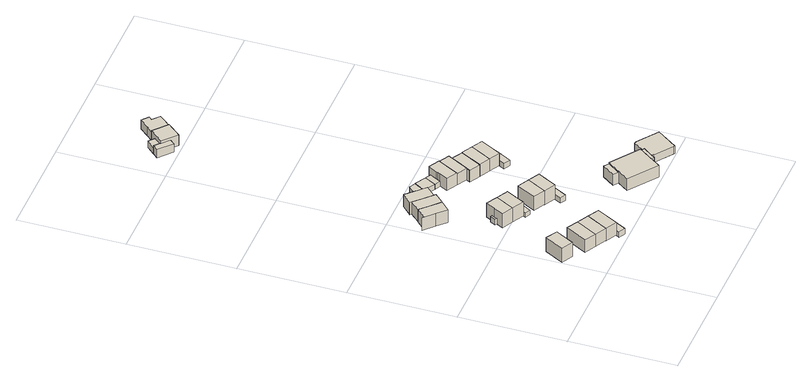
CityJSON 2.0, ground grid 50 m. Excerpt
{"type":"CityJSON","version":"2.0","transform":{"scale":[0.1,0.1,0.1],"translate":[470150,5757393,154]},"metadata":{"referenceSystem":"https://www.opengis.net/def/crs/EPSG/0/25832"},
"CityObjects":{
"building1":{"type":"Building","attributes":{"Gemeindeschluessel":"05711000","BezugspunktDach":"2000","function":"31001_1010","measuredHeight":9.38},"address":[{"country":"Germany","locality":"Bielefeld","thoroughfareNumber":"8","thoroughfareName":"Nordkampweg"}],"geometry":[{"type":"Solid","lod":"1","boundaries":[[[[0,1,2,3]],[[4,5,6,7]],[[4,7,3,2]],[[5,4,2,1]],[[6,5,1,0]],[[7,6,0,3]]]]}]},
"building2":{"type":"Building","attributes":{"Gemeindeschluessel":"05711000","BezugspunktDach":"2000","function":"31001_1010","measuredHeight":7.6},"address":[{"country":"Germany","locality":"Bielefeld","thoroughfareNumber":"6b","thoroughfareName":"Nordkampweg"}],"geometry":[{"type":"Solid","lod":"1","boundaries":[[[[8,9,10,11]],[[12,13,14,15]],[[12,15,11,10]],[[13,12,10,9]],[[14,13,9,8]],[[15,14,8,11]]]]}]},
"building3":{"type":"Building","attributes":{"Gemeindeschluessel":"05711000","BezugspunktDach":"2000","function":"31001_1010","measuredHeight":7.55},"address":[{"country":"Germany","locality":"Bielefeld","thoroughfareNumber":"6a","thoroughfareName":"Nordkampweg"}],"geometry":[{"type":"Solid","lod":"1","boundaries":[[[[11,10,16,17]],[[18,19,20,21]],[[18,21,17,16]],[[19,18,16,10]],[[20,19,10,11]],[[21,20,11,17]]]]}]},
"building4":{"type":"Building","attributes":{"Gemeindeschluessel":"05711000","BezugspunktDach":"2000","function":"31001_1010","measuredHeight":7.59},"address":[{"country":"Germany","locality":"Bielefeld","thoroughfareNumber":"6","thoroughfareName":"Nordkampweg"}],"geometry":[{"type":"Solid","lod":"1","boundaries":[[[[22,23,17,24,16,25,26]],[[27,28,29,30,31,32,33]],[[27,33,26,25]],[[28,27,25,16]],[[29,28,16,24]],[[30,29,24,17]],[[31,30,17,23]],[[32,31,23,22]],[[33,32,22,26]]]]}]},
"building5":{"type":"Building","attributes":{"Gemeindeschluessel":"05711000","BezugspunktDach":"2000","function":"31001_2460","measuredHeight":2.92},"address":[{"country":"Germany","locality":"Bielefeld","thoroughfareNumber":"6","thoroughfareName":"Nordkampweg"}],"geometry":[{"type":"Solid","lod":"1","boundaries":[[[[34,35,36,37,38]],[[39,40,41,42,43]],[[39,43,38,37]],[[40,39,37,36]],[[41,40,36,35]],[[42,41,35,34]],[[43,42,34,38]]]]}]},
"building6":{"type":"Building","attributes":{"Gemeindeschluessel":"05711000","BezugspunktDach":"2000","function":"31001_1010","measuredHeight":7.66},"address":[{"country":"Germany","locality":"Bielefeld","thoroughfareNumber":"419","thoroughfareName":"Osningstraße"}],"geometry":[{"type":"Solid","lod":"1","boundaries":[[[[44,45,46,47,48,49,50,51]],[[52,53,54,55,56,57,58,59]],[[52,59,51,50]],[[53,52,50,49]],[[54,53,49,48]],[[55,54,48,47]],[[56,55,47,46]],[[57,56,46,45]],[[58,57,45,44]],[[59,58,44,51]]]]}]},
"building7":{"type":"Building","attributes":{"Gemeindeschluessel":"05711000","function":"31001_1010"},"address":[{"country":"Germany","locality":"Bielefeld","thoroughfareNumber":"4a","thoroughfareName":"Nordkampweg"}],"children":["building7-1","building7-2"]},
"building7-1":{"type":"BuildingPart","attributes":{"BezugspunktDach":"2000","measuredHeight":9.32},"parents":["building7"],"geometry":[{"type":"Solid","lod":"1","boundaries":[[[[60,61,62,63,64,65]],[[66,67,68,69,70,71]],[[66,71,65,64]],[[67,66,64,63]],[[68,67,63,62]],[[69,68,62,61]],[[70,69,61,60]],[[71,70,60,65]]]]}]},
"building7-2":{"type":"BuildingPart","attributes":{"BezugspunktDach":"2000","measuredHeight":2.96},"address":[{"country":"Germany","locality":"Bielefeld","thoroughfareNumber":"4a","thoroughfareName":"Nordkampweg"}],"parents":["building7"],"geometry":[{"type":"Solid","lod":"1","boundaries":[[[[72,73,74,75]],[[76,77,78,79]],[[76,79,75,74]],[[77,76,74,73]],[[78,77,73,72]],[[79,78,72,75]]]]}]},
"building8":{"type":"Building","attributes":{"Gemeindeschluessel":"05711000","BezugspunktDach":"2000","function":"31001_1010","measuredHeight":7.61},"address":[{"country":"Germany","locality":"Bielefeld","thoroughfareNumber":"417","thoroughfareName":"Osningstraße"}],"geometry":[{"type":"Solid","lod":"1","boundaries":[[[[80,81,82,83,44,51,50,84]],[[85,86,87,88,89,90,91,92]],[[85,92,84,50]],[[86,85,50,51]],[[87,86,51,44]],[[88,87,44,83]],[[89,88,83,82]],[[90,89,82,81]],[[91,90,81,80]],[[92,91,80,84]]]]}]},
"building9":{"type":"Building","attributes":{"Gemeindeschluessel":"05711000","BezugspunktDach":"2000","function":"31001_1010","measuredHeight":9.32},"address":[{"country":"Germany","locality":"Bielefeld","thoroughfareNumber":"4","thoroughfareName":"Nordkampweg"}],"geometry":[{"type":"Solid","lod":"1","boundaries":[[[[93,94,60,65,64,95,96]],[[97,66,71,70,98,99,100]],[[97,100,96,95]],[[66,97,95,64]],[[71,66,64,65]],[[70,71,65,60]],[[98,70,60,94]],[[99,98,94,93]],[[100,99,93,96]]]]}]},
"building10":{"type":"Building","attributes":{"Gemeindeschluessel":"05711000","BezugspunktDach":"2000","function":"31001_2460","measuredHeight":2.31},"address":[{"country":"Germany","locality":"Bielefeld","thoroughfareNumber":"4","thoroughfareName":"Nordkampweg"}],"geometry":[{"type":"Solid","lod":"1","boundaries":[[[[101,102,103,104,105]],[[106,107,97,100,108]],[[106,108,105,104]],[[107,106,104,103]],[[97,107,103,102]],[[100,97,102,101]],[[108,100,101,105]]]]}]},
"building11":{"type":"Building","attributes":{"Gemeindeschluessel":"05711000","BezugspunktDach":"2000","function":"31001_1010","measuredHeight":7.51},"address":[{"country":"Germany","locality":"Bielefeld","thoroughfareNumber":"415","thoroughfareName":"Osningstraße"}],"geometry":[{"type":"Solid","lod":"1","boundaries":[[[[109,110,111,112,113,81,114,84,115]],[[116,117,118,119,120,121,122,123,124]],[[116,124,115,84]],[[117,116,84,114]],[[118,117,114,81]],[[119,118,81,113]],[[120,119,113,112]],[[121,120,112,111]],[[122,121,111,110]],[[123,122,110,109]],[[124,123,109,115]]]]}]},
"building12":{"type":"Building","attributes":{"Gemeindeschluessel":"05711000","BezugspunktDach":"2000","function":"31001_9998","measuredHeight":2.76},"address":[{"country":"Germany","locality":"Bielefeld","thoroughfareNumber":"415","thoroughfareName":"Osningstraße"}],"geometry":[{"type":"Solid","lod":"1","boundaries":[[[[125,126,127,128,129,130]],[[131,122,121,132,133,134]],[[131,134,130,129]],[[122,131,129,128]],[[121,122,128,127]],[[132,121,127,126]],[[133,132,126,125]],[[134,133,125,130]]]]}]},
"building13":{"type":"Building","attributes":{"Gemeindeschluessel":"05711000","BezugspunktDach":"2000","function":"31001_1010","measuredHeight":9.31},"address":[{"country":"Germany","locality":"Bielefeld","thoroughfareNumber":"2a","thoroughfareName":"Nordkampweg"}],"geometry":[{"type":"Solid","lod":"1","boundaries":[[[[135,136,137,138]],[[139,140,141,142]],[[139,142,138,137]],[[140,139,137,136]],[[141,140,136,135]],[[142,141,135,138]]]]}]},
"building14":{"type":"Building","attributes":{"Gemeindeschluessel":"05711000","BezugspunktDach":"2000","function":"51009_1610","measuredHeight":2.66},"address":[{"country":"Germany"}],"geometry":[{"type":"Solid","lod":"1","boundaries":[[[[143,144,145,126,125]],[[146,147,148,149,150]],[[146,150,125,126]],[[147,146,126,145]],[[148,147,145,144]],[[149,148,144,143]],[[150,149,143,125]]]]}]},
"building15":{"type":"Building","attributes":{"Gemeindeschluessel":"05711000","BezugspunktDach":"2000","function":"31001_1010","measuredHeight":9.41},"address":[{"country":"Germany","locality":"Bielefeld","thoroughfareNumber":"2","thoroughfareName":"Nordkampweg"}],"geometry":[{"type":"Solid","lod":"1","boundaries":[[[[151,138,152,137,153,154]],[[155,156,157,158,159,160]],[[155,160,154,153]],[[156,155,153,137]],[[157,156,137,152]],[[158,157,152,138]],[[159,158,138,151]],[[160,159,151,154]]]]}]},
"building16":{"type":"Building","attributes":{"Gemeindeschluessel":"05711000","BezugspunktDach":"2000","function":"31001_2460","measuredHeight":2.77},"address":[{"country":"Germany","locality":"Bielefeld","thoroughfareNumber":"2","thoroughfareName":"Nordkampweg"}],"geometry":[{"type":"Solid","lod":"1","boundaries":[[[[161,162,163,164,165]],[[166,167,168,169,170]],[[166,170,165,164]],[[167,166,164,163]],[[168,167,163,162]],[[169,168,162,161]],[[170,169,161,165]]]]}]},
"building17":{"type":"Building","attributes":{"Gemeindeschluessel":"05711000","BezugspunktDach":"2000","function":"31001_2460","measuredHeight":2.76},"address":[{"country":"Germany"}],"geometry":[{"type":"Solid","lod":"1","boundaries":[[[[171,172,173,174]],[[175,150,149,176]],[[175,176,174,173]],[[150,175,173,172]],[[149,150,172,171]],[[176,149,171,174]]]]}]},
"building18":{"type":"Building","attributes":{"Gemeindeschluessel":"05711000","BezugspunktDach":"2000","function":"31001_9998","measuredHeight":2.65},"address":[{"country":"Germany","locality":"Bielefeld","thoroughfareNumber":"126","thoroughfareName":"Senner Hellweg"}],"geometry":[{"type":"Solid","lod":"1","boundaries":[[[[174,173,177,178]],[[179,180,181,182]],[[179,182,178,177]],[[180,179,177,173]],[[181,180,173,174]],[[182,181,174,178]]]]}]},
"building19":{"type":"Building","attributes":{"Gemeindeschluessel":"05711000","BezugspunktDach":"2000","function":"31001_1010","measuredHeight":7.52},"address":[{"country":"Germany","locality":"Bielefeld","thoroughfareNumber":"126","thoroughfareName":"Senner Hellweg"}],"geometry":[{"type":"Solid","lod":"1","boundaries":[[[[183,184,185,186,187,188,189,190]],[[191,192,193,194,195,196,197,198]],[[191,198,190,189]],[[192,191,189,188]],[[193,192,188,187]],[[194,193,187,186]],[[195,194,186,185]],[[196,195,185,184]],[[197,196,184,183]],[[198,197,183,190]]]]}]},
"building20":{"type":"Building","attributes":{"Gemeindeschluessel":"05711000","BezugspunktDach":"2000","function":"31001_1010","measuredHeight":7.47},"address":[{"country":"Germany","locality":"Bielefeld","thoroughfareNumber":"128","thoroughfareName":"Senner Hellweg"}],"geometry":[{"type":"Solid","lod":"1","boundaries":[[[[199,200,201,202,203,204,205,206]],[[207,208,209,191,198,197,210,211]],[[207,211,206,205]],[[208,207,205,204]],[[209,208,204,203]],[[191,209,203,202]],[[198,191,202,201]],[[197,198,201,200]],[[210,197,200,199]],[[211,210,199,206]]]]}]},
"building21":{"type":"Building","attributes":{"Gemeindeschluessel":"05711000","BezugspunktDach":"2000","function":"31001_1010","measuredHeight":7.5},"address":[{"country":"Germany","locality":"Bielefeld","thoroughfareNumber":"130","thoroughfareName":"Senner Hellweg"}],"geometry":[{"type":"Solid","lod":"1","boundaries":[[[[212,213,214,199,215,205,216,217]],[[218,207,219,210,220,221,222,223]],[[218,223,217,216]],[[207,218,216,205]],[[219,207,205,215]],[[210,219,215,199]],[[220,210,199,214]],[[221,220,214,213]],[[222,221,213,212]],[[223,222,212,217]]]]}]},
"building22":{"type":"Building","attributes":{"Gemeindeschluessel":"05711000","BezugspunktDach":"2000","function":"31001_1010","measuredHeight":7.5},"address":[{"country":"Germany","locality":"Bielefeld","thoroughfareNumber":"132","thoroughfareName":"Senner Hellweg"}],"geometry":[{"type":"Solid","lod":"1","boundaries":[[[[224,225,226,227]],[[228,218,222,229]],[[228,229,227,226]],[[218,228,226,225]],[[222,218,225,224]],[[229,222,224,227]]]]}]},
"building23":{"type":"Building","attributes":{"Gemeindeschluessel":"05711000","function":"31001_3211"},"address":[{"country":"Germany","locality":"Bielefeld","thoroughfareNumber":"138","thoroughfareName":"Senner Hellweg"}],"children":["building23-1","building23-2","building23-3"]},
"building23-1":{"type":"BuildingPart","attributes":{"BezugspunktDach":"2000","measuredHeight":7.01},"parents":["building23"],"geometry":[{"type":"Solid","lod":"1","boundaries":[[[[230,231,232,233,234,235,236,237]],[[238,239,240,241,242,243,244,245]],[[238,245,237,236]],[[239,238,236,235]],[[240,239,235,234]],[[241,240,234,233]],[[242,241,233,232]],[[243,242,232,231]],[[244,243,231,230]],[[245,244,230,237]]]]}]},
"building23-2":{"type":"BuildingPart","attributes":{"BezugspunktDach":"2000","measuredHeight":5.8},"parents":["building23"],"geometry":[{"type":"Solid","lod":"1","boundaries":[[[[246,247,248,249,250]],[[251,245,243,252,253]],[[251,253,250,249]],[[245,251,249,248]],[[243,245,248,247]],[[252,243,247,246]],[[253,252,246,250]]]]}]},
"building23-3":{"type":"BuildingPart","attributes":{"BezugspunktDach":"2000","measuredHeight":5.8},"parents":["building23"],"geometry":[{"type":"Solid","lod":"1","boundaries":[[[[254,255,256,257]],[[240,258,259,242]],[[240,242,257,256]],[[258,240,256,255]],[[259,258,255,254]],[[242,259,254,257]]]]}]},
"building24":{"type":"Building","attributes":{"Gemeindeschluessel":"05711000","BezugspunktDach":"2000","function":"31001_2460","measuredHeight":2.87},"address":[{"country":"Germany","locality":"Bielefeld","thoroughfareNumber":"134","thoroughfareName":"Senner Hellweg"}],"geometry":[{"type":"Solid","lod":"1","boundaries":[[[[260,261,262,263,264,265]],[[266,267,268,269,270,271]],[[266,271,265,264]],[[267,266,264,263]],[[268,267,263,262]],[[269,268,262,261]],[[270,269,261,260]],[[271,270,260,265]]]]}]},
"building25":{"type":"Building","attributes":{"Gemeindeschluessel":"05711000","BezugspunktDach":"2000","function":"31001_1010","measuredHeight":7.56},"address":[{"country":"Germany","locality":"Bielefeld","thoroughfareNumber":"134","thoroughfareName":"Senner Hellweg"}],"geometry":[{"type":"Solid","lod":"1","boundaries":[[[[272,227,273,226,274,275,276]],[[277,278,279,280,281,282,283]],[[277,283,276,275]],[[278,277,275,274]],[[279,278,274,226]],[[280,279,226,273]],[[281,280,273,227]],[[282,281,227,272]],[[283,282,272,276]]]]}]},
"building26":{"type":"Building","attributes":{"Gemeindeschluessel":"05711000","function":"31001_1010"},"address":[{"country":"Germany","locality":"Bielefeld","thoroughfareNumber":"430","thoroughfareName":"Osningstraße"}],"children":["building26-1","building26-2","building26-3"]},
"building26-1":{"type":"BuildingPart","attributes":{"BezugspunktDach":"2000","measuredHeight":7.9},"parents":["building26"],"geometry":[{"type":"Solid","lod":"1","boundaries":[[[[284,285,286,287]],[[288,289,290,291]],[[288,291,287,286]],[[289,288,286,285]],[[290,289,285,284]],[[291,290,284,287]]]]}]},
"building26-2":{"type":"BuildingPart","attributes":{"BezugspunktDach":"2000","measuredHeight":3.41},"parents":["building26"],"geometry":[{"type":"Solid","lod":"1","boundaries":[[[[292,293,294,295]],[[289,296,297,298]],[[289,298,295,294]],[[296,289,294,293]],[[297,296,293,292]],[[298,297,292,295]]]]}]},
"building26-3":{"type":"BuildingPart","attributes":{"BezugspunktDach":"2000","measuredHeight":5.59},"parents":["building26"],"geometry":[{"type":"Solid","lod":"1","boundaries":[[[[299,300,301,302]],[[303,304,296,305]],[[303,305,302,301]],[[304,303,301,300]],[[296,304,300,299]],[[305,296,299,302]]]]}]},
"building27":{"type":"Building","attributes":{"Gemeindeschluessel":"05711000","BezugspunktDach":"2000","function":"51009_1610","measuredHeight":2.7},"address":[{"country":"Germany"}],"geometry":[{"type":"Solid","lod":"1","boundaries":[[[[306,260,265,307]],[[308,309,310,311]],[[308,311,307,265]],[[309,308,265,260]],[[310,309,260,306]],[[311,310,306,307]]]]}]},
"building28":{"type":"Building","attributes":{"Gemeindeschluessel":"05711000","BezugspunktDach":"2000","function":"31001_1010","measuredHeight":8.76},"address":[{"country":"Germany","locality":"Bielefeld","thoroughfareNumber":"428","thoroughfareName":"Osningstraße"}],"geometry":[{"type":"Solid","lod":"1","boundaries":[[[[312,313,314,315,316,317,318,319]],[[320,321,322,323,324,325,326,327]],[[320,327,319,318]],[[321,320,318,317]],[[322,321,317,316]],[[323,322,316,315]],[[324,323,315,314]],[[325,324,314,313]],[[326,325,313,312]],[[327,326,312,319]]]]}]},
"building29":{"type":"Building","attributes":{"Gemeindeschluessel":"05711000","BezugspunktDach":"2000","function":"31001_2720","measuredHeight":4.59},"address":[{"country":"Germany","locality":"Bielefeld","thoroughfareNumber":"138","thoroughfareName":"Senner Hellweg"}],"geometry":[{"type":"Solid","lod":"1","boundaries":[[[[328,329,330,331,332,333,334,335,336,337,338,339]],[[340,341,342,343,344,345,346,347,348,349,350,351]],[[340,351,339,338]],[[341,340,338,337]],[[342,341,337,336]],[[343,342,336,335]],[[344,343,335,334]],[[345,344,334,333]],[[346,345,333,332]],[[347,346,332,331]],[[348,347,331,330]],[[349,348,330,329]],[[350,349,329,328]],[[351,350,328,339]]]]}]}
},
"vertices":[
[54,295,81],[6,207,81],[59,178,81],[107,266,81],[59,178,5],[6,207,5],[54,295,5],[107,266,5],
[159,238,72],[104,137,72],[157,108,72],[212,209,72],[157,108,5],[104,137,5],[159,238,5],[212,209,5],
[210,79,72],[265,181,72],[210,79,6],[157,108,6],[212,209,6],[265,181,6],
[290,101,72],[318,152,72],[237,130,72],[263,50,72],[284,90,72],[263,50,5],[210,79,5],[237,130,5],[265,181,5],[318,152,5],[290,101,5],[284,90,5],
[284,90,31],[263,50,31],[255,36,31],[285,20,31],[314,73,31],[285,20,2],[255,36,2],[263,50,2],[284,90,2],[314,73,2],
[50,876,83],[9,833,83],[2,841,83],[1,840,83],[50,793,83],[91,753,83],[133,795,83],[91,836,83],[133,795,16],[91,753,16],[50,793,16],[1,840,16],[2,841,16],[9,833,16],[50,876,16],[91,836,16],
[236,583,89],[183,611,89],[159,567,89],[135,523,89],[188,495,89],[212,539,89],[188,495,14],[135,523,14],[159,567,14],[183,611,14],[236,583,14],[212,539,14],
[157,585,43],[143,559,43],[152,554,43],[166,580,43],[152,554,14],[143,559,14],[157,585,14],[166,580,14],
[132,878,83],[84,925,83],[83,925,83],[90,918,83],[174,838,83],[133,795,17],[91,836,17],[50,876,17],[90,918,17],[83,925,17],[84,925,17],[132,878,17],[174,838,17],
[265,510,89],[289,554,89],[242,466,89],[264,507,89],[242,466,14],[289,554,14],[265,510,14],[264,507,14],
[264,507,37],[242,466,37],[236,455,37],[262,442,37],[290,493,37],[262,442,14],[236,455,14],[290,493,14],
[167,846,83],[209,889,83],[176,920,83],[167,929,83],[126,969,83],[125,885,83],[175,839,83],[174,838,18],[125,885,18],[84,925,18],[126,969,18],[167,929,18],[176,920,18],[209,889,18],[167,846,18],[175,839,18],
[229,911,46],[197,942,46],[176,920,46],[209,889,46],[219,879,46],[240,900,46],[219,879,18],[197,942,18],[229,911,18],[240,900,18],
[342,525,89],[294,437,89],[347,408,89],[395,497,89],[347,408,14],[294,437,14],[342,525,14],[395,497,14],
[258,964,46],[231,978,46],[196,942,46],[197,942,19],[196,942,19],[231,978,19],[258,964,19],[229,911,19],
[448,468,89],[371,452,89],[400,379,89],[424,424,89],[400,379,12],[347,408,12],[371,452,12],[395,497,12],[448,468,12],[424,424,12],
[426,428,38],[400,379,38],[384,349,38],[410,334,38],[453,414,38],[410,334,10],[384,349,10],[400,379,10],[426,428,10],[453,414,10],
[258,964,47],[229,911,47],[282,882,47],[311,935,47],[282,882,19],[311,935,19],
[308,868,47],[337,921,47],[308,868,20],[282,882,20],[311,935,20],[337,921,20],
[392,902,87],[342,929,87],[318,886,87],[315,879,87],[308,868,87],[288,829,87],[338,802,87],[365,852,87],[338,802,22],[288,829,22],[308,868,22],[315,879,22],[318,886,22],[342,929,22],[392,902,22],[365,852,22],
[442,875,84],[392,902,84],[365,852,84],[338,802,84],[387,776,84],[378,758,84],[378,757,84],[415,825,84],[378,757,22],[378,758,22],[387,776,22],[442,875,22],[415,825,22],
[482,830,84],[433,857,84],[443,874,84],[405,807,84],[428,730,84],[455,780,84],[428,730,22],[405,807,22],[443,874,22],[433,857,22],[482,830,22],[455,780,22],
[482,830,87],[428,730,87],[478,703,87],[532,803,87],[478,703,22],[532,803,22],
[739,71,70],[779,126,70],[646,222,70],[606,167,70],[604,164,70],[566,111,70],[700,15,70],[735,65,70],[700,15,6],[566,111,6],[604,164,6],[606,167,6],[646,222,6],[779,126,6],[739,71,6],[735,65,6],
[795,115,64],[779,126,64],[735,65,64],[751,54,64],[772,83,64],[751,54,6],[795,115,6],[772,83,6],
[623,238,64],[581,180,64],[604,164,64],[646,222,64],[581,180,6],[623,238,6],
[552,720,48],[529,676,48],[528,676,48],[515,651,48],[546,635,48],[583,703,48],[546,635,19],[515,651,19],[528,676,19],[529,676,19],[552,720,19],[583,703,19],
[582,776,87],[505,753,87],[528,676,87],[529,676,87],[556,726,87],[529,676,21],[528,676,21],[478,703,21],[505,753,21],[532,803,21],[582,776,21],[556,726,21],
[178,2129,86],[124,2067,86],[189,2010,86],[243,2073,86],[189,2010,30],[124,2067,30],[178,2129,30],[243,2073,30],
[131,2130,64],[96,2091,64],[124,2067,64],[158,2106,64],[96,2091,30],[131,2130,30],[158,2106,30],
[96,2091,75],[76,2068,75],[138,2014,75],[158,2037,75],[138,2014,30],[76,2068,30],[158,2037,30],
[559,733,48],[590,716,48],[583,703,21],[552,720,21],[559,733,21],[590,716,21],
[292,2129,80],[258,2159,80],[270,2173,80],[240,2200,80],[203,2157,80],[178,2129,80],[243,2073,80],[268,2101,80],[243,2073,32],[178,2129,32],[203,2157,32],[240,2200,32],[270,2173,32],[258,2159,32],[292,2129,32],[268,2101,32],
[805,129,48],[795,115,48],[772,83,48],[789,70,48],[787,68,48],[872,8,48],[875,5,48],[910,53,48],[945,101,48],[845,173,48],[843,170,48],[838,175,48],[843,170,8],[845,173,8],[945,101,8],[910,53,8],[875,5,8],[872,8,8],[787,68,8],[789,70,8],[772,83,8],[795,115,8],[805,129,8],[838,175,8]
]}
